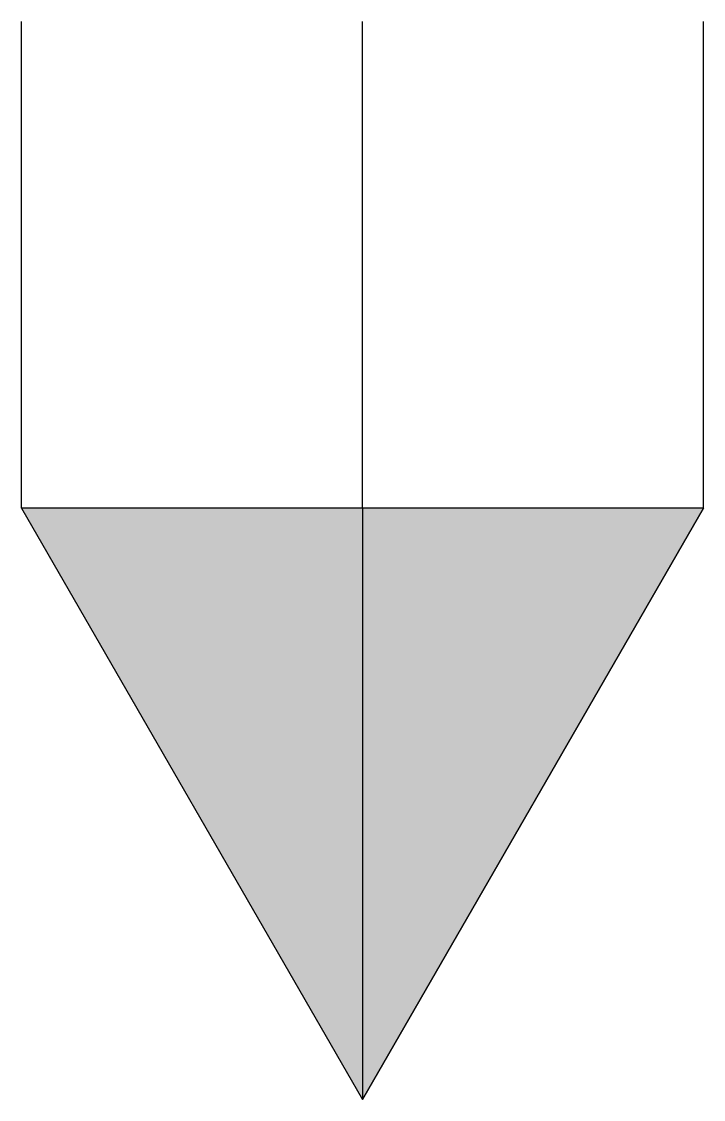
# Model space of a CAD drawing. Extents: x -0.075 to 0.075, y 0 to 0.237.
import ezdxf

# ---------------------------------------------------------------- set-up
doc = ezdxf.new("R2010")
doc.units = 0
doc.header["$LTSCALE"] = 0.5
doc.layers.add('TOMADAS-DIVERSAS', color=1, linetype='CONTINUOUS')

msp = doc.modelspace()

# ---------------------------------------------------------------- linework, layer by layer
at = {"layer": 'TOMADAS-DIVERSAS', "color": 0}
for p, q in [((-0.075, 0.13), (-0.075, 0.23695)), ((0, 0.13), (0, 0.23695)), ((0.075, 0.13), (0.075, 0.23695)), ((0, 0.13), (0, 0))]:
    msp.add_line(p, q, dxfattribs=at)
msp.add_lwpolyline([(0.075, 0.13), (-0.075, 0.13), (0, 0)], close=True, dxfattribs=at)
msp.add_lwpolyline([(0.075, 0.13), (0, 0), (0.075, 0.13)], dxfattribs=at)
for points in [[(0, 0.13), (-0.075, 0.13), (0, 0)], [(0.075, 0.13), (0, 0.13), (0, 0)]]:
    msp.add_solid(points, dxfattribs=at)

doc.saveas('drawing.dxf')
